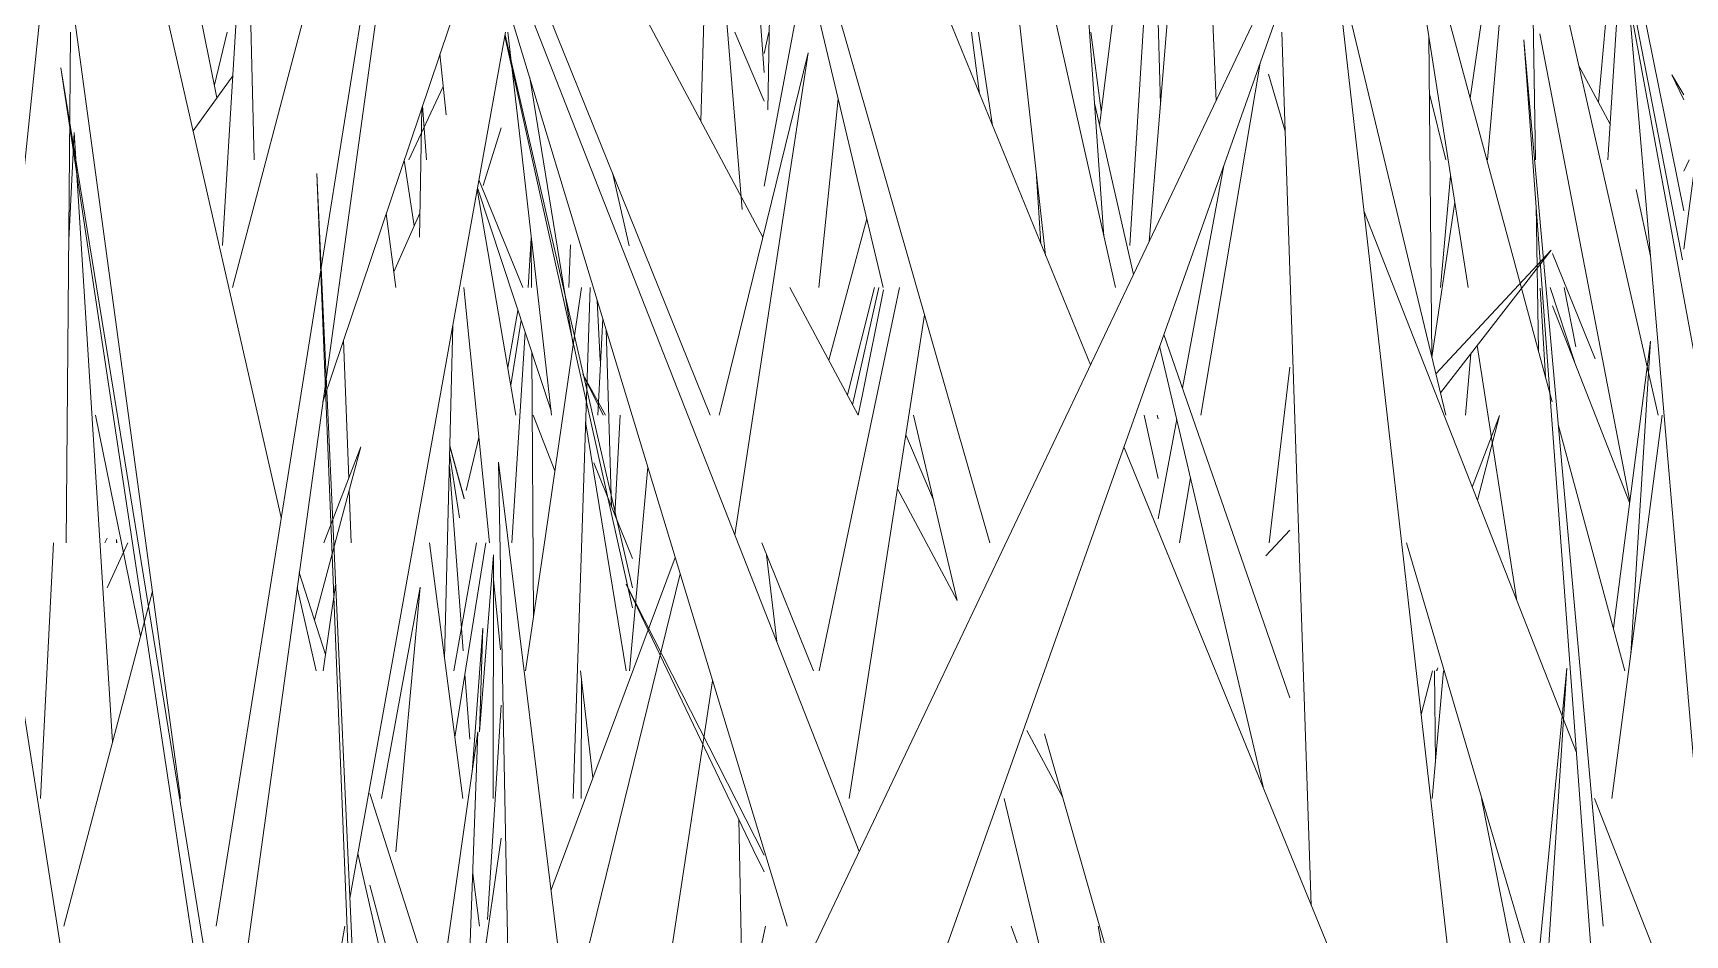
# Model space of a CAD drawing. Header units: millimetres. Extents: x -10020 to 20888, y -4665 to 12339.
# Drawn here: x 2423.36 to 2459.07, y 3071.84 to 3091.33 of the extents above; entities that cross this region are included whole.
import ezdxf

# ---------------------------------------------------------------- set-up
doc = ezdxf.new("R2010")
doc.units = ezdxf.units.MM
doc.layers.add('G-IMPT', color=8, linetype='Continuous', lineweight=9)

# ---------------------------------------------------------------- blocks, each defined once
blk = doc.blocks.new('Grass Array - 25_dwg-V22-West')
at = {"layer": 'G-IMPT'}
for p, q in [((2428.728, 3080.859), (2421.302, 3113.397)), ((2444.042, 3080.311), (2435.296, 3110.854)), ((2454.424, 3089.922), (2457.071, 3107.817)), ((2427.337, 3089.93), (2423.911, 3106.91)), ((2426.37, 3059.791), (2432.89, 3106.974)), ((2445.429, 3102.305), (2446.508, 3086.936)), ((2422.888, 3101.728), (2426.548, 3074.793)), ((2439.785, 3099.88), (2446.217, 3084.158)), ((2456.454, 3099.624), (2459.014, 3086.429)), ((2459.045, 3087.489), (2456.581, 3099.624)), ((2447.605, 3098.749), (2446.411, 3089.333)), ((2454.888, 3089.582), (2455.677, 3098.677)), ((2455.836, 3088.588), (2455.677, 3098.677)), ((2445.923, 3089.54), (2443.919, 3098.465)), ((2451.012, 3097.296), (2454.827, 3063.757)), ((2435.572, 3088.019), (2432.217, 3096.557)), ((2439.659, 3072.034), (2432.217, 3096.557)), ((2447.484, 3086.821), (2448.281, 3096.489)), ((2447.484, 3086.821), (2448.281, 3096.489)), ((2431.191, 3096.312), (2427.322, 3072.034)), ((2434.376, 3095.817), (2439.138, 3086.92)), ((2437.794, 3089.431), (2437.994, 3096.06)), ((2438.688, 3087.517), (2437.994, 3096.06)), ((2439.242, 3089.672), (2439.361, 3095.817)), ((2452.806, 3095.906), (2456.199, 3083.358)), ((2452.806, 3095.906), (2454.149, 3087.297)), ((2445.249, 3086.524), (2444.241, 3095.57)), ((2427.454, 3086.738), (2427.971, 3095.184)), ((2430.159, 3095.257), (2427.67, 3085.829)), ((2428.143, 3088.588), (2427.971, 3095.184)), ((2429.953, 3049.962), (2451.549, 3095.368)), ((2448.506, 3086.797), (2451.549, 3095.368)), ((2459.045, 3086.662), (2460.168, 3095.227)), ((2439.647, 3094.613), (2441.734, 3085.829)), ((2422.429, 3081.35), (2423.763, 3094.106)), ((2448.931, 3089.864), (2448.765, 3094.106)), ((2433.094, 3093.667), (2429.627, 3083.361)), ((2457.195, 3089.833), (2457.568, 3093.882)), ((2438, 3083.07), (2433.906, 3093.199)), ((2438, 3083.07), (2433.906, 3093.199)), ((2440.109, 3093.056), (2439.163, 3088.021)), ((2453.896, 3083.07), (2451.49, 3093.09)), ((2457.697, 3093.217), (2457.399, 3088.588)), ((2458.49, 3083.07), (2456.346, 3092.506)), ((2459.297, 3084.248), (2457.844, 3092.117)), ((2460.504, 3060.998), (2457.844, 3092.117)), ((2424.154, 3089.571), (2424.168, 3091.347)), ((2427.28, 3090.213), (2427.558, 3091.347)), ((2433.573, 3091.347), (2430.211, 3072.635)), ((2434.888, 3085.315), (2433.557, 3091.259)), ((2436.322, 3079.339), (2433.563, 3091.292)), ((2433.896, 3088.971), (2433.625, 3091.347)), ((2438.529, 3091.347), (2439.163, 3089.857)), ((2443.821, 3090.015), (2443.648, 3091.347)), ((2444.102, 3089.327), (2443.798, 3091.347)), ((2446.451, 3089.65), (2446.224, 3091.347)), ((2450.991, 3072.488), (2450.356, 3091.347)), ((2453.53, 3091.264), (2453.593, 3084.333)), ((2456.164, 3083.358), (2455.587, 3091.184)), ((2457.299, 3072.034), (2455.587, 3091.184)), ((2455.927, 3091.309), (2457.876, 3081.213)), ((2438.233, 3083.243), (2440.117, 3090.901)), ((2438.531, 3080.488), (2440.117, 3090.901)), ((2425.207, 3082.926), (2423.962, 3090.58)), ((2427.175, 3069.275), (2423.962, 3090.58)), ((2427.678, 3090.404), (2426.821, 3089.214)), ((2448.606, 3083.07), (2449.882, 3090.674)), ((2450.428, 3089.205), (2450.064, 3090.438)), ((2459.045, 3089.887), (2458.787, 3090.427)), ((2459.045, 3089.997), (2458.787, 3090.427)), ((2435.036, 3084.589), (2434.096, 3090.366)), ((2440.348, 3085.829), (2440.765, 3089.909)), ((2453.542, 3090.014), (2453.896, 3088.588)), ((2424.154, 3089.571), (2424.079, 3080.311)), ((2445.923, 3089.54), (2446.757, 3085.829)), ((2454.888, 3089.582), (2454.802, 3088.588)), ((2424.25, 3089.179), (2424.132, 3086.852)), ((2424.132, 3086.852), (2424.25, 3089.179)), ((2424.25, 3089.179), (2425.079, 3076.013)), ((2433.09, 3088.038), (2433.482, 3089.279)), ((2433.896, 3088.971), (2434.569, 3083.07)), ((2459.045, 3088.346), (2459.157, 3088.588)), ((2429.825, 3081.093), (2429.497, 3088.297)), ((2430.89, 3053.392), (2429.497, 3088.297)), ((2431.383, 3088.58), (2431.602, 3087.166)), ((2436.246, 3086.734), (2435.893, 3088.283)), ((2445.046, 3088.346), (2445.148, 3086.772)), ((2448.206, 3083.653), (2449.1, 3088.47)), ((2453.782, 3085.829), (2454.001, 3088.246)), ((2453.782, 3085.829), (2454.001, 3088.246)), ((2432.968, 3087.981), (2434.558, 3083.169)), ((2433, 3088.159), (2433.945, 3085.829)), ((2435.572, 3088.019), (2441.218, 3073.648)), ((2458.014, 3087.948), (2458.323, 3086.509)), ((2421.438, 3087.678), (2425.381, 3062.488)), ((2453.596, 3084.321), (2454.091, 3087.671)), ((2455.9, 3084.461), (2455.851, 3087.601)), ((2430.997, 3087.431), (2431.206, 3085.829)), ((2431.162, 3086.166), (2431.722, 3087.437)), ((2441.381, 3087.312), (2440.559, 3084.264)), ((2452.128, 3087.485), (2456.722, 3075.781)), ((2454.379, 3085.829), (2454.149, 3087.297)), ((2434.976, 3086.753), (2434.943, 3085.829)), ((2448.506, 3086.797), (2442.595, 3070.145)), ((2453.68, 3083.968), (2456.174, 3086.637)), ((2453.78, 3083.553), (2456.174, 3086.637)), ((2434.435, 3080.468), (2435.217, 3085.829)), ((2435.036, 3074.793), (2435.402, 3085.829)), ((2439.721, 3085.829), (2441.198, 3083.07)), ((2440.351, 3077.552), (2442.088, 3085.829)), ((2441.55, 3085.829), (2440.963, 3083.509)), ((2441.077, 3083.297), (2441.641, 3085.829)), ((2441.289, 3083.522), (2441.745, 3085.783)), ((2456.05, 3083.908), (2455.938, 3085.815)), ((2456.678, 3084.229), (2456.155, 3085.829)), ((2456.709, 3084.552), (2456.457, 3085.829)), ((2435.619, 3084.244), (2435.558, 3085.547)), ((2434.888, 3085.315), (2436.322, 3078.911)), ((2435.566, 3083.07), (2435.676, 3085.161)), ((2442.632, 3085.238), (2441.005, 3074.793)), ((2430.184, 3081.708), (2430.072, 3084.683)), ((2435.868, 3081.093), (2435.749, 3084.92)), ((2450.524, 3076.964), (2447.803, 3084.817)), ((2457.52, 3078.471), (2458.323, 3084.669)), ((2457.898, 3077.913), (2458.323, 3084.669)), ((2448.956, 3079.261), (2447.712, 3084.56)), ((2454.439, 3084.401), (2454.323, 3083.07)), ((2455.435, 3079.059), (2454.574, 3084.576)), ((2435.687, 3083.07), (2435.247, 3083.958)), ((2435.735, 3083.07), (2435.247, 3083.958)), ((2450.077, 3080.311), (2450.524, 3084.113)), ((2438.233, 3083.243), (2438.191, 3083.07)), ((2441.289, 3083.522), (2441.198, 3083.07)), ((2456.164, 3083.358), (2457.201, 3069.275)), ((2424.714, 3083.07), (2425.682, 3078.3)), ((2425.207, 3082.926), (2427.427, 3069.275)), ((2436.18, 3077.552), (2435.306, 3082.928)), ((2436.053, 3083.07), (2435.94, 3080.916)), ((2442.389, 3083.07), (2443.339, 3079.069)), ((2447.377, 3083.07), (2447.684, 3081.705)), ((2447.684, 3082.997), (2447.661, 3083.07)), ((2447.684, 3080.835), (2448.082, 3082.983)), ((2454.47, 3081.517), (2455.058, 3083.062)), ((2454.58, 3081.239), (2455.058, 3083.062)), ((2457.488, 3074.793), (2458.574, 3083.07)), ((2442.228, 3082.648), (2442.82, 3081.257)), ((2456.33, 3082.871), (2457.769, 3077.552)), ((2429.442, 3078.652), (2430.446, 3082.386)), ((2429.645, 3080.311), (2430.446, 3082.386)), ((2432.366, 3082.235), (2432.58, 3080.858)), ((2446.941, 3082.388), (2460.719, 3048.709)), ((2434.927, 3069.802), (2433.423, 3082.054)), ((2433.538, 3075.919), (2433.423, 3082.054)), ((2436.322, 3079.973), (2435.482, 3082.043)), ((2436.649, 3081.952), (2436.253, 3077.552)), ((2430.237, 3080.311), (2430.194, 3081.448)), ((2442.047, 3081.484), (2443.339, 3079.069)), ((2448.142, 3080.311), (2448.379, 3081.72)), ((2429.825, 3081.093), (2431.119, 3052.721)), ((2434.435, 3080.468), (2434.009, 3077.552)), ((2450.007, 3080.036), (2450.524, 3080.59)), ((2423.52, 3074.793), (2423.8, 3080.311)), ((2423.52, 3074.793), (2423.8, 3080.311)), ((2424.961, 3079.344), (2425.408, 3080.311)), ((2431.929, 3080.311), (2432.651, 3074.793)), ((2440.23, 3077.552), (2439.115, 3080.311)), ((2440.23, 3077.552), (2439.115, 3080.311)), ((2439.218, 3080.057), (2439.436, 3078.184)), ((2455.852, 3070.805), (2453.05, 3080.311)), ((2429.682, 3077.902), (2429.117, 3079.67)), ((2434.557, 3072.815), (2437.244, 3079.994)), ((2429.483, 3077.552), (2429.073, 3079.348)), ((2429.63, 3077.552), (2429.901, 3079.398)), ((2430.891, 3074.793), (2431.732, 3079.359)), ((2437.349, 3079.648), (2431.057, 3054.072)), ((2431.204, 3073.64), (2431.732, 3079.359)), ((2438.93, 3073.691), (2436.185, 3079.421)), ((2439.163, 3073.568), (2436.185, 3079.421)), ((2425.94, 3079.273), (2424.028, 3072.034)), ((2448.956, 3079.261), (2449.947, 3075.04)), ((2435.198, 3077.552), (2435.463, 3075.235)), ((2453.364, 3076.608), (2453.612, 3077.552)), ((2453.845, 3077.552), (2453.605, 3074.793)), ((2453.654, 3077.552), (2453.672, 3075.562)), ((2453.694, 3077.552), (2453.728, 3077.615)), ((2453.701, 3077.552), (2453.728, 3077.615)), ((2455.05, 3062.566), (2456.514, 3077.603)), ((2456.17, 3072.291), (2456.514, 3077.603)), ((2435.212, 3074.793), (2435.219, 3077.375)), ((2435.733, 3062.115), (2438.051, 3077.334)), ((2430.803, 3060.998), (2432.974, 3076.232)), ((2432.791, 3071.098), (2432.974, 3076.232)), ((2444.843, 3076.259), (2445.617, 3074.814)), ((2453.296, 3048), (2445.223, 3076.189)), ((2433.538, 3075.919), (2433.743, 3064.99)), ((2432.123, 3070.261), (2430.642, 3074.897)), ((2444.355, 3074.793), (2447.261, 3062.558)), ((2454.669, 3074.793), (2455.725, 3069.494)), ((2457.11, 3074.793), (2459.941, 3067.579)), ((2438.71, 3069.726), (2438.614, 3074.349)), ((2431.748, 3067.629), (2430.384, 3073.602)), ((2433.482, 3073.937), (2432.802, 3069.275)), ((2438.93, 3073.691), (2439.163, 3073.204)), ((2430.642, 3072.916), (2431.614, 3069.275)), ((2432.865, 3073.164), (2433.013, 3072.034)), ((2456.17, 3072.291), (2455.473, 3061.534)), ((2430.103, 3072.034), (2428.616, 3063.757)), ((2438.202, 3067.306), (2439.194, 3072.034)), ((2444.5, 3072.034), (2445.956, 3068.052)), ((2446.383, 3072.034), (2450.425, 3050.216))]:
    blk.add_line(p, q, dxfattribs=at)
blk = doc.blocks.new('Grass Array - Grass Array-V25-West')
blk.add_blockref('Grass Array - 25_dwg-V22-West', (0, 0))
blk = doc.blocks.new('Grass Array - 25_dwg-V39-West')
at = {"layer": 'G-IMPT'}
for p, q in [((2447.071, 3086.738), (2447.588, 3095.184)), ((2447.729, 3089.793), (2447.588, 3095.184)), ((2439.163, 3090.478), (2438.94, 3093.59)), ((2439.268, 3091.347), (2439.163, 3090.884)), ((2432.291, 3089.561), (2432.157, 3090.882)), ((2456.775, 3090.619), (2457.449, 3089.359)), ((2432.229, 3090.172), (2431.482, 3088.588)), ((2431.711, 3086.919), (2431.767, 3089.722)), ((2431.865, 3088.588), (2431.778, 3089.754)), ((2447.146, 3086.112), (2446.309, 3089.781)), ((2433.798, 3083.07), (2432.963, 3087.956)), ((2434.06, 3085.829), (2434.129, 3086.899)), ((2434.135, 3085.829), (2434.129, 3086.899)), ((2457.123, 3084.292), (2456.205, 3086.564)), ((2457.123, 3084.292), (2456.205, 3086.564)), ((2432.671, 3085.829), (2433.231, 3080.311)), ((2456.205, 3085.434), (2457.872, 3081.189)), ((2432.436, 3085.02), (2432.4, 3083.591)), ((2433.623, 3084.099), (2433.843, 3085.334)), ((2433.687, 3083.722), (2433.911, 3085.128)), ((2433.707, 3080.311), (2433.998, 3084.863)), ((2434.177, 3078.705), (2434.144, 3084.423)), ((2432.256, 3077.812), (2432.4, 3083.591)), ((2434.64, 3081.872), (2434.169, 3083.07)), ((2432.722, 3081.444), (2432.999, 3082.593)), ((2432.679, 3081.268), (2432.37, 3082.394)), ((2432.371, 3082.413), (2432.682, 3081.28)), ((2432.658, 3077.98), (2432.36, 3081.967)), ((2424.912, 3080.311), (2424.961, 3080.412)), ((2425.167, 3080.311), (2425.168, 3080.385)), ((2425.169, 3080.311), (2425.168, 3080.385)), ((2432.454, 3077.552), (2432.947, 3080.311)), ((2433.145, 3080.311), (2432.478, 3076.115)), ((2433.01, 3076.232), (2433.312, 3080.052)), ((2433.304, 3074.793), (2433.312, 3080.052)), ((2433.312, 3079.522), (2433.466, 3078.003)), ((2432.851, 3075.37), (2433.084, 3078.474)), ((2433.009, 3076.232), (2433.084, 3078.474)), ((2432.8, 3076.073), (2432.695, 3077.48)), ((2433.482, 3076.805), (2433.185, 3072.176))]:
    blk.add_line(p, q, dxfattribs=at)
blk = doc.blocks.new('Grass Array - Grass Array-V40-West')
blk.add_blockref('Grass Array - 25_dwg-V39-West', (0, 0))

msp = doc.modelspace()

# ---------------------------------------------------------------- block references
for name in ['Grass Array - Grass Array-V25-West', 'Grass Array - Grass Array-V40-West']:
    msp.add_blockref(name, (0, 0))

doc.saveas('drawing.dxf')
